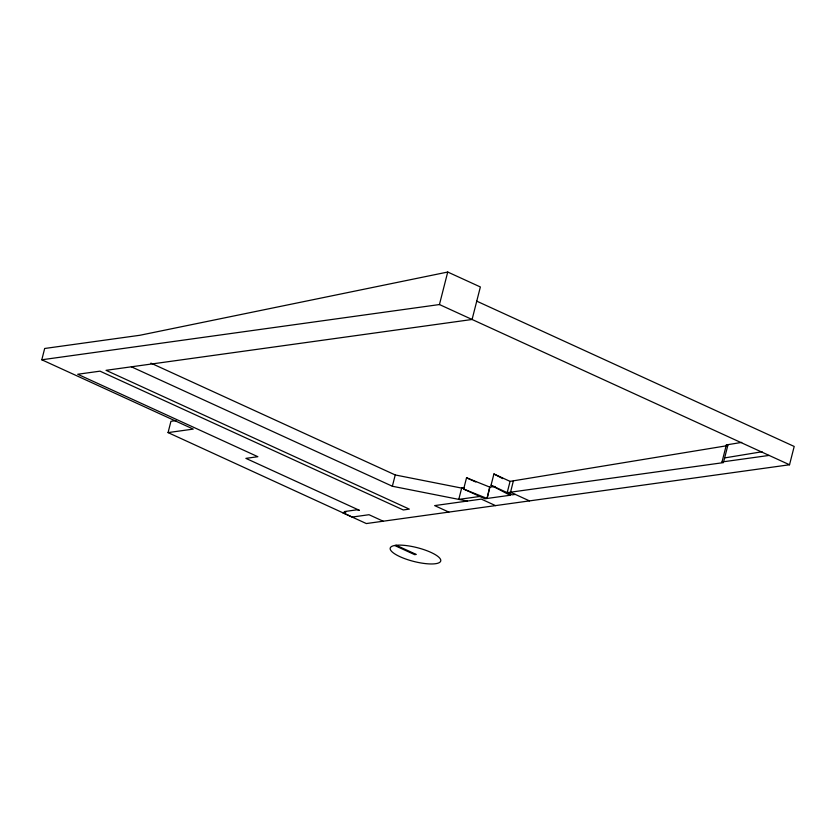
<?xml version="1.0" encoding="UTF-8"?>
<svg xmlns="http://www.w3.org/2000/svg" width="836" height="836" viewBox="0 0 836 836"><rect width="100%" height="100%" fill="white"/><g stroke="black" fill="none" stroke-linecap="round" stroke-linejoin="round"><path stroke-width="1.25" d="M175.978 420.602L170.941 421.302L168.057 432.599L193.252 429.098L41.8 359.783L44.674 348.487L139.967 335.257L447.73 272.034L480.366 286.967L472.079 319.477L106.036 370.327L409.306 509.124L403.286 509.96L100.017 371.163L77.717 374.256L257.864 456.707L245.888 458.368L359.396 510.315L356.878 509.824L344.401 511.559L345.811 512.207L342.572 512.656L352.144 517.066L369.01 514.715L383.191 521.215M467.293 501.067L392.356 486.249L395.24 474.952L150.867 363.117M41.8 359.783L439.443 304.544L447.73 272.034M511.015 491.505L510.054 495.267L484.859 498.768L463.656 489.06L466.54 477.774L489.927 487.169L495.037 486.458M489.927 487.169L487.054 498.465L489.687 487.064M510.054 495.267L491.045 485.256L493.919 473.97L510.075 481.369L727.78 445.578L723.746 461.399M510.075 481.369L507.201 492.655L723.433 462.621L722.011 461.963L726.359 444.919L741.741 442.39M509.814 495.163L513.367 480.909M168.057 432.599L366.335 523.555L789.529 464.764L794.2 446.455L476.739 301.159M724.885 457.877L762.108 451.743M464.126 487.743L461.66 488.088L458.776 499.385L479.812 496.459M722.011 461.963L769.12 455.421M515.289 494.4L512.008 494.849L491.045 485.256M395.24 474.952L464.095 488.569M463.656 489.06L486.813 498.35M439.443 304.544L789.529 464.764M726.359 444.919L727.78 445.578M510.482 492.195L529.481 500.889M466.54 477.774L475.768 481.996M495.518 505.613L481.337 499.113L434.647 505.602L448.838 512.092M131.377 366.805L392.356 486.249M396.243 545.291L416.234 554.435L414.687 554.655L394.696 545.5M493.919 473.97L502.76 478.631M395.407 545.365L393.557 545.73A26.094 7.106 14.3 0 0 413.183 561.29A26.094 7.106 14.3 0 0 439.297 557.664A26.094 7.106 14.3 0 0 397.602 545.166L395.407 545.365"/></g></svg>
